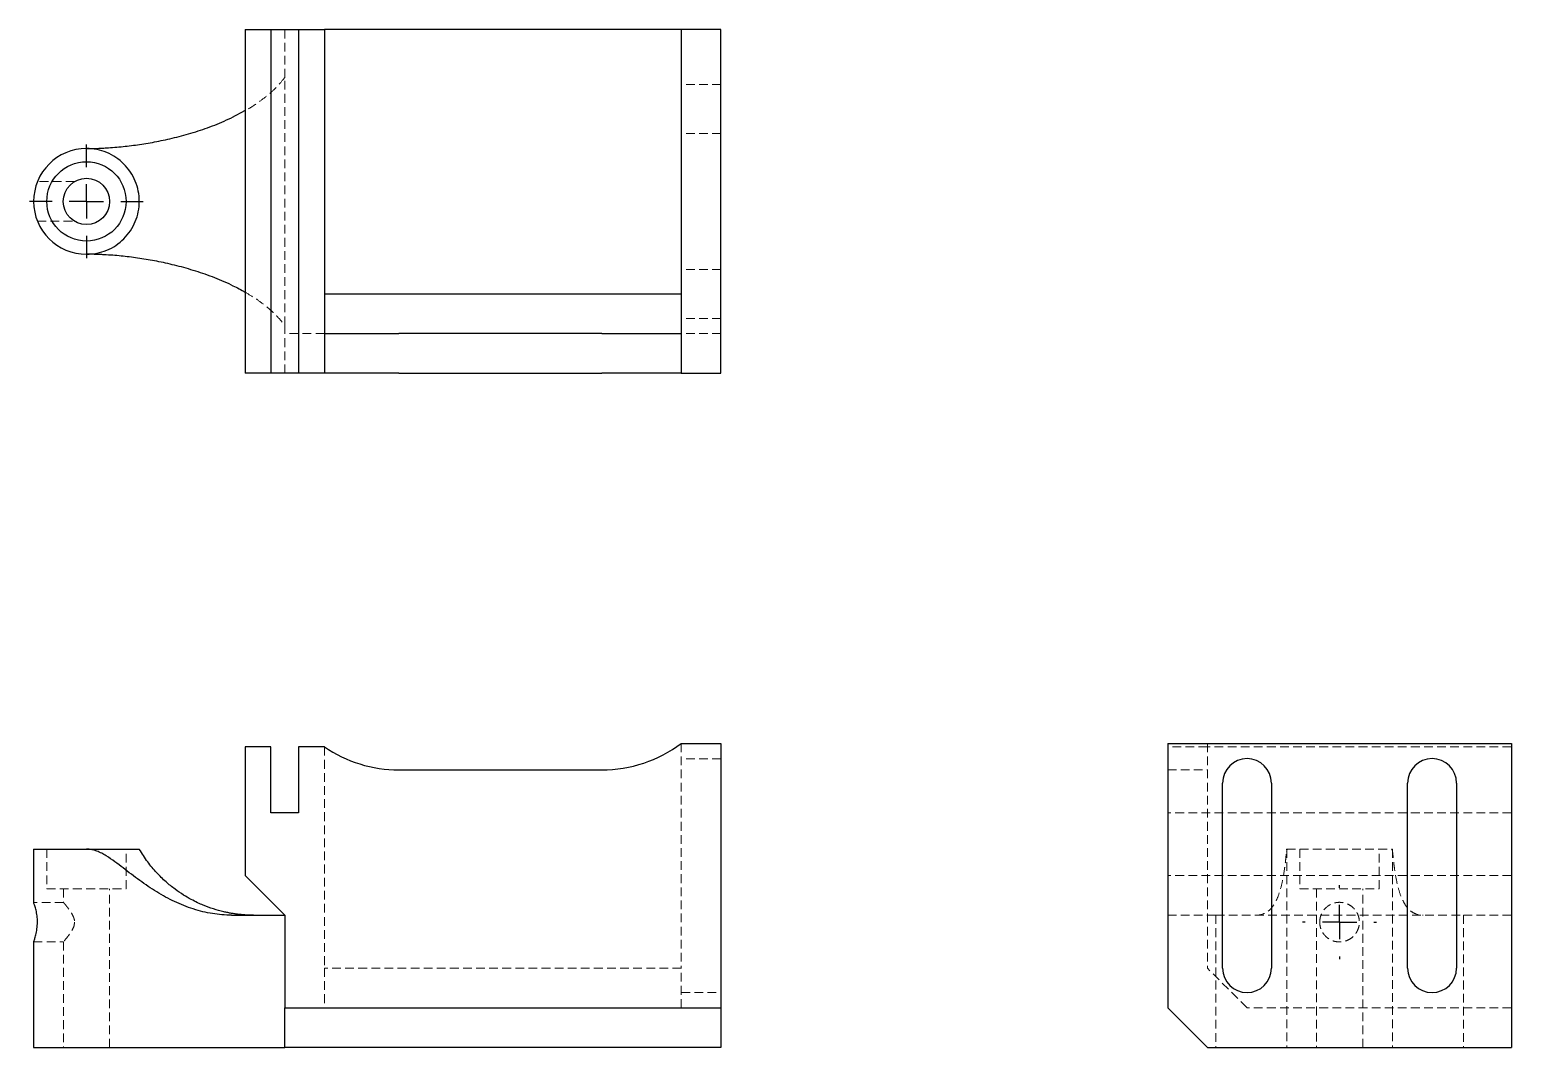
# Model space of a CAD drawing. Header units: millimetres. Extents: x 32 to 248, y 35 to 183.
import ezdxf

# ---------------------------------------------------------------- set-up
doc = ezdxf.new("R2010")
doc.units = ezdxf.units.MM
doc.linetypes.add('HIDDEN', pattern=[1.905, 1.27, -0.635])
doc.layers.add('10', color=7, linetype='Continuous')

# ---------------------------------------------------------------- blocks, each defined once
blk = doc.blocks.new('SW_CENTERMARKSYMBOL_0')
at = {"layer": '10', "color": 0}
for p, q in [((0, 5), (0, 8.27)), ((0, 0), (0, 2.5)), ((-5, 0), (-8.27, 0)), ((0, 0), (-2.5, 0)), ((0, 0), (0, -2.5)), ((0, 0), (2.5, 0)), ((5, 0), (8.27, 0)), ((0, -5), (0, -8.27))]:
    blk.add_line(p, q, dxfattribs=at)
blk = doc.blocks.new('SW_CENTERMARKSYMBOL_1')
at = {"layer": '10', "color": 0}
for p, q in [((0, 5), (0, 5.38)), ((0, 0), (0, 2.5)), ((-5, 0), (-5.38, 0)), ((0, 0), (-2.5, 0)), ((0, 0), (0, -2.5)), ((0, 0), (2.5, 0)), ((5, 0), (5.38, 0)), ((0, -5), (0, -5.38))]:
    blk.add_line(p, q, dxfattribs=at)

msp = doc.modelspace()

# ---------------------------------------------------------------- linework, layer by layer
at = {"color": 7, "linetype": 'Continuous', "lineweight": 25}
for p, q in [((63.77, 183), (63.77, 133)), ((63.77, 183), (67.52, 183)), ((67.52, 183), (67.52, 133)), ((67.52, 183), (71.56, 183)), ((71.56, 183), (71.56, 133)), ((71.56, 183), (75.31, 183)), ((75.31, 183), (75.31, 138.77)), ((127.23, 183), (75.31, 183)), ((127.23, 183), (127.23, 138.77)), ((133, 183), (127.23, 183)), ((133, 133), (133, 183)), ((63.77, 171.21), (61.78, 170.17)), ((75.31, 144.54), (127.23, 144.54)), ((75.31, 138.77), (75.31, 133)), ((75.31, 138.77), (86.15, 138.77)), ((115.69, 138.77), (86.15, 138.77)), ((115.69, 138.77), (127.23, 138.77)), ((127.23, 138.77), (127.23, 133)), ((67.52, 133), (63.77, 133)), ((71.56, 133), (67.52, 133)), ((75.31, 133), (71.56, 133)), ((86.15, 133), (75.31, 133)), ((86.15, 133), (115.69, 133)), ((127.23, 133), (115.69, 133)), ((127.23, 133), (133, 133)), ((63.77, 78.62), (63.77, 59.88)), ((67.52, 78.62), (63.77, 78.62)), ((67.52, 69), (67.52, 78.62)), ((75.31, 78.62), (71.56, 78.62)), ((71.56, 78.62), (71.56, 69)), ((127.23, 79.12), (133, 79.12)), ((133, 79.12), (133, 40.65)), ((198, 79.12), (248, 79.12)), ((198, 79.12), (198, 40.65)), ((248, 79.12), (248, 34.88)), ((86.15, 75.27), (115.69, 75.27)), ((205.98, 46.42), (205.98, 73.35)), ((213.1, 73.35), (213.1, 46.42)), ((232.9, 46.42), (232.9, 73.35)), ((240.02, 73.35), (240.02, 46.42)), ((71.56, 69), (67.52, 69)), ((33, 63.73), (33, 55.96)), ((33, 63.73), (40.69, 63.73)), ((63.77, 59.88), (69.54, 54.12)), ((69.54, 54.12), (69.54, 40.65)), ((33, 50.26), (33, 34.88)), ((69.54, 40.65), (133, 40.65)), ((69.54, 34.88), (69.54, 40.65)), ((133, 40.65), (133, 34.88)), ((198, 40.65), (203.77, 34.88)), ((33, 34.88), (40.69, 34.88)), ((133, 34.88), (69.54, 34.88)), ((203.77, 34.88), (248, 34.88))]:
    msp.add_line(p, q, dxfattribs=at)
at = {"color": 7, "linetype": 'HIDDEN', "lineweight": 18}
for p, q in [((69.54, 183), (69.54, 176.02)), ((69.54, 139.98), (69.54, 176.02)), ((133, 175.02), (127.23, 175.02)), ((133, 167.9), (127.23, 167.9)), ((38.96, 160.88), (33.56, 160.88)), ((33.56, 155.12), (38.96, 155.12)), ((133, 148.1), (127.23, 148.1)), ((133, 140.98), (127.23, 140.98)), ((69.54, 139.98), (69.54, 133)), ((75.31, 138.77), (69.54, 138.77)), ((133, 138.77), (127.23, 138.77)), ((75.31, 78.62), (75.31, 46.42)), ((127.23, 79.12), (127.23, 46.42)), ((203.77, 78.62), (198, 78.62)), ((203.77, 79.12), (203.77, 46.42)), ((248, 78.62), (203.77, 78.62)), ((133, 76.9), (127.23, 76.9)), ((198, 75.27), (203.77, 75.27)), ((248, 69), (198, 69)), ((34.92, 63.73), (34.92, 57.96)), ((40.69, 63.73), (41.52, 63.64)), ((46.46, 57.96), (46.46, 63.73)), ((215.44, 63.73), (215.27, 63.46)), ((215.31, 63.73), (215.31, 34.88)), ((217.23, 63.73), (217.23, 57.96)), ((228.77, 57.96), (228.77, 63.73)), ((230.73, 63.45), (230.56, 63.73)), ((230.69, 63.73), (230.69, 34.88)), ((248, 59.88), (198, 59.88)), ((34.92, 57.96), (40.69, 57.96)), ((37.33, 57.96), (37.33, 55.97)), ((40.69, 57.96), (46.46, 57.96)), ((44.06, 34.88), (44.06, 57.96)), ((217.23, 57.96), (228.77, 57.96)), ((219.63, 57.96), (219.63, 34.88)), ((226.37, 34.88), (226.37, 57.96)), ((37.35, 55.99), (33, 55.99)), ((204.98, 54.12), (198, 54.12)), ((204.98, 54.12), (241.02, 54.12)), ((204.98, 54.12), (204.98, 34.88)), ((248, 54.12), (241.02, 54.12)), ((241.02, 54.12), (241.02, 34.88)), ((33, 50.23), (37.35, 50.23)), ((37.33, 50.25), (37.33, 34.88)), ((127.23, 46.42), (75.31, 46.42)), ((75.31, 46.42), (75.31, 40.65)), ((127.23, 40.65), (127.23, 46.42)), ((209.54, 40.65), (203.77, 46.42)), ((127.23, 42.87), (133, 42.87)), ((248, 40.65), (209.54, 40.65))]:
    msp.add_line(p, q, dxfattribs=at)
at = {"color": 7, "linetype": 'HIDDEN', "lineweight": 18, "flags": 128}
for points in [[(75.31, 78.62), (75.31, 78.62)], [(127.23, 79.12), (127.23, 79.12)], [(86.15, 75.27), (86.15, 75.27)], [(115.69, 75.27), (115.69, 75.27)]]:
    msp.add_lwpolyline(points, dxfattribs=at)
at = {"color": 7, "linetype": 'Continuous', "lineweight": 25}
for radius in [5.77, 3.37]:
    msp.add_circle((40.69, 158), radius, dxfattribs=at)
for centre, radius, start, end in [((40.69, 158), 7.69, 90, 270), ((86.15, 94.5), 19.23, 235.6859, 270), ((115.69, 94.5), 19.23, 270, 306.8699), ((209.54, 73.35), 3.56, 0, 180), ((236.46, 73.35), 3.56, 0, 180), ((209.54, 46.42), 3.56, 180, 0), ((236.46, 46.42), 3.56, 180, 0)]:
    msp.add_arc(centre, radius, start, end, dxfattribs=at)
at = {"color": 7, "linetype": 'HIDDEN', "lineweight": 18}
for points, knots in [([(69.54, 176.02), (69.18, 175.58), (68.46, 174.69), (67.16, 173.51), (65.62, 172.34), (64.47, 171.57), (63.79, 171.22), (63.77, 171.21)], [0, 0, 0, 0, 0.2229436, 0.4542357, 0.6946644, 0.9897733, 1, 1, 1, 1]), ([(63.77, 144.79), (64.24, 144.51), (65.24, 143.93), (66.75, 142.83), (68.25, 141.54), (69.11, 140.5), (69.54, 139.98)], [0, 0, 0, 0, 0.216924, 0.460789, 0.736324, 1, 1, 1, 1]), ([(210.83, 54.12), (211.27, 54.12), (211.66, 54.2), (212.36, 54.5), (212.68, 54.73), (213.1, 55.17), (213.24, 55.34), (213.49, 55.7), (213.6, 55.89), (213.93, 56.52), (214.12, 56.99), (214.45, 58.02), (214.59, 58.59), (214.83, 59.77), (214.93, 60.38), (215.06, 61.3), (215.1, 61.61), (215.16, 62.2), (215.19, 62.49), (215.23, 62.89), (215.24, 63.01), (215.27, 63.24), (215.27, 63.35), (215.3, 63.62), (215.31, 63.73), (215.31, 63.73)], [0, 0, 0, 0, 0.125, 0.125, 0.25, 0.25, 0.3125, 0.3125, 0.375, 0.375, 0.5, 0.5, 0.625, 0.625, 0.75, 0.75, 0.8125, 0.8125, 0.875, 0.875, 0.90625, 0.90625, 0.9375, 0.9375, 1, 1, 1, 1]), ([(215.31, 63.73), (215.31, 63.73), (215.51, 63.73), (216.28, 63.73), (216.85, 63.73), (218.27, 63.73), (219.13, 63.73), (220.99, 63.73), (221.99, 63.73), (224.01, 63.73), (225.01, 63.73), (226.87, 63.73), (227.73, 63.73), (229.15, 63.73), (229.72, 63.73), (230.49, 63.73), (230.69, 63.73), (230.69, 63.73)], [0, 0, 0, 0, 0.125, 0.125, 0.25, 0.25, 0.375, 0.375, 0.5, 0.5, 0.625, 0.625, 0.75, 0.75, 0.875, 0.875, 1, 1, 1, 1]), ([(230.69, 63.73), (230.69, 63.73), (230.7, 63.62), (230.72, 63.35), (230.73, 63.25), (230.76, 63.02), (230.77, 62.89), (230.81, 62.5), (230.84, 62.21), (230.9, 61.62), (230.94, 61.31), (231.07, 60.39), (231.17, 59.77), (231.41, 58.59), (231.55, 58.03), (231.88, 57), (232.07, 56.53), (232.4, 55.9), (232.51, 55.7), (232.76, 55.34), (232.9, 55.17), (233.32, 54.73), (233.63, 54.5), (234.34, 54.2), (234.73, 54.12), (235.17, 54.12)], [0, 0, 0, 0, 0.0625, 0.0625, 0.09375, 0.09375, 0.125, 0.125, 0.1875, 0.1875, 0.25, 0.25, 0.375, 0.375, 0.5, 0.5, 0.625, 0.625, 0.6875, 0.6875, 0.75, 0.75, 0.875, 0.875, 1, 1, 1, 1]), ([(37.35, 55.97), (37.35, 55.97), (37.33, 55.99), (37.5, 55.8), (37.77, 55.47), (38.08, 55.07), (38.43, 54.58), (38.78, 53.99), (38.95, 53.44), (38.96, 53.18), (38.96, 53.11)], [0, 0, 0, 0, 0.079389, 0.231741, 0.395888, 0.517964, 0.643548, 0.83914, 0.959676, 1, 1, 1, 1]), ([(220.12, 53.11), (220.12, 52.9), (220.14, 52.71), (220.22, 52.32), (220.27, 52.15), (220.42, 51.81), (220.5, 51.66), (220.7, 51.36), (220.81, 51.23), (221.06, 50.97), (221.19, 50.85), (221.5, 50.64), (221.66, 50.55), (222.01, 50.39), (222.2, 50.33), (222.59, 50.25), (222.79, 50.23), (223.2, 50.23), (223.4, 50.25), (223.79, 50.33), (223.98, 50.39), (224.34, 50.55), (224.5, 50.64), (224.8, 50.85), (224.94, 50.97), (225.19, 51.22), (225.3, 51.36), (225.5, 51.66), (225.58, 51.81), (225.72, 52.14), (225.78, 52.32), (225.86, 52.7), (225.88, 52.91), (225.88, 53.32), (225.86, 53.52), (225.78, 53.9), (225.73, 54.07), (225.58, 54.41), (225.5, 54.56), (225.3, 54.86), (225.19, 54.99), (224.94, 55.25), (224.81, 55.37), (224.5, 55.58), (224.34, 55.67), (223.99, 55.83), (223.8, 55.89), (223.41, 55.97), (223.21, 55.99), (222.8, 56), (222.6, 55.97), (222.21, 55.89), (222.02, 55.83), (221.66, 55.67), (221.5, 55.58), (221.2, 55.37), (221.06, 55.25), (220.81, 55), (220.7, 54.86), (220.5, 54.57), (220.42, 54.41), (220.28, 54.08), (220.22, 53.9), (220.14, 53.52), (220.12, 53.32), (220.12, 53.11)], [0, 0, 0, 0, 0.03125, 0.03125, 0.0625, 0.0625, 0.09375, 0.09375, 0.125, 0.125, 0.15625, 0.15625, 0.1875, 0.1875, 0.21875, 0.21875, 0.25, 0.25, 0.28125, 0.28125, 0.3125, 0.3125, 0.34375, 0.34375, 0.375, 0.375, 0.40625, 0.40625, 0.4375, 0.4375, 0.46875, 0.46875, 0.5, 0.5, 0.53125, 0.53125, 0.5625, 0.5625, 0.59375, 0.59375, 0.625, 0.625, 0.65625, 0.65625, 0.6875, 0.6875, 0.71875, 0.71875, 0.75, 0.75, 0.78125, 0.78125, 0.8125, 0.8125, 0.84375, 0.84375, 0.875, 0.875, 0.90625, 0.90625, 0.9375, 0.9375, 0.96875, 0.96875, 1, 1, 1, 1]), ([(38.96, 53.11), (38.94, 52.92), (38.89, 52.45), (38.57, 51.87), (38.23, 51.35), (37.86, 50.87), (37.53, 50.47), (37.33, 50.23), (37.35, 50.25), (37.35, 50.25)], [0, 0, 0, 0, 0.119315, 0.289354, 0.417384, 0.549101, 0.750075, 0.914456, 1, 1, 1, 1])]:
    msp.add_open_spline(points, degree=3, knots=knots, dxfattribs=at)
at = {"color": 7, "linetype": 'Continuous', "lineweight": 25}
for points, knots in [([(40.69, 165.69), (41.21, 165.69), (41.71, 165.7), (42.43, 165.72), (42.67, 165.73), (43.12, 165.76), (43.34, 165.77), (43.99, 165.81), (44.4, 165.84), (45.22, 165.9), (45.62, 165.94), (46.82, 166.07), (47.62, 166.17), (49.24, 166.41), (50.06, 166.55), (51.75, 166.88), (52.61, 167.07), (53.95, 167.4), (54.4, 167.51), (55.31, 167.76), (55.77, 167.9), (57.16, 168.32), (58.08, 168.63), (59.93, 169.34), (60.86, 169.73), (61.78, 170.17)], [0, 0, 0, 0, 0.0625, 0.0625, 0.09375, 0.09375, 0.125, 0.125, 0.1875, 0.1875, 0.25, 0.25, 0.375, 0.375, 0.5, 0.5, 0.625, 0.625, 0.6875, 0.6875, 0.75, 0.75, 0.875, 0.875, 1, 1, 1, 1]), ([(40.69, 150.31), (41.7, 150.31), (42.71, 150.51), (44.57, 151.28), (45.42, 151.85), (46.84, 153.27), (47.41, 154.13), (48.18, 155.99), (48.38, 156.99), (48.38, 159.01), (48.18, 160.01), (47.41, 161.87), (46.84, 162.73), (45.42, 164.15), (44.57, 164.72), (42.71, 165.49), (41.7, 165.69), (40.69, 165.69)], [0, 0, 0, 0, 0.125, 0.125, 0.25, 0.25, 0.375, 0.375, 0.5, 0.5, 0.625, 0.625, 0.75, 0.75, 0.875, 0.875, 1, 1, 1, 1]), ([(61.78, 145.83), (60.86, 146.27), (59.94, 146.66), (58.09, 147.36), (57.16, 147.68), (55.77, 148.1), (55.31, 148.24), (54.4, 148.49), (53.95, 148.6), (52.63, 148.93), (51.76, 149.12), (50.08, 149.45), (49.25, 149.59), (47.62, 149.83), (46.83, 149.93), (45.63, 150.06), (45.23, 150.1), (44.41, 150.16), (44, 150.19), (43.35, 150.23), (43.13, 150.24), (42.68, 150.27), (42.44, 150.27), (41.72, 150.3), (41.21, 150.31), (40.69, 150.31)], [0, 0, 0, 0, 0.125, 0.125, 0.25, 0.25, 0.3125, 0.3125, 0.375, 0.375, 0.5, 0.5, 0.625, 0.625, 0.75, 0.75, 0.8125, 0.8125, 0.875, 0.875, 0.90625, 0.90625, 0.9375, 0.9375, 1, 1, 1, 1]), ([(61.78, 145.83), (62.38, 145.55), (63.05, 145.23), (63.69, 144.84), (63.77, 144.79)], [0, 0, 0, 0, 0.87888, 1, 1, 1, 1]), ([(61.78, 54.12), (60.86, 54.12), (59.94, 54.2), (58.09, 54.5), (57.16, 54.73), (55.77, 55.17), (55.31, 55.34), (54.4, 55.7), (53.95, 55.89), (52.63, 56.52), (51.76, 56.99), (50.08, 58.02), (49.25, 58.59), (47.62, 59.77), (46.83, 60.38), (45.63, 61.3), (45.23, 61.61), (44.41, 62.2), (44, 62.49), (43.35, 62.89), (43.13, 63.01), (42.68, 63.24), (42.44, 63.35), (41.72, 63.62), (41.21, 63.73), (40.69, 63.73)], [0, 0, 0, 0, 0.125, 0.125, 0.25, 0.25, 0.3125, 0.3125, 0.375, 0.375, 0.5, 0.5, 0.625, 0.625, 0.75, 0.75, 0.8125, 0.8125, 0.875, 0.875, 0.90625, 0.90625, 0.9375, 0.9375, 1, 1, 1, 1]), ([(40.69, 63.73), (41.12, 63.73), (41.99, 63.73), (43.24, 63.73), (44.44, 63.73), (45.52, 63.73), (46.47, 63.73), (47.25, 63.73), (47.85, 63.73), (48.22, 63.73), (48.4, 63.73), (48.37, 63.73), (48.36, 63.73)], [0, 0, 0, 0, 0.10603, 0.215134, 0.321167, 0.430257, 0.536435, 0.645715, 0.751633, 0.860653, 0.966312, 1, 1, 1, 1]), ([(65, 54.12), (64.7, 54.12), (64.15, 54.13), (63.42, 54.18), (62.82, 54.24), (62.31, 54.31), (61.79, 54.39), (61.24, 54.49), (60.36, 54.68), (59.16, 55.01), (57.89, 55.48), (56.81, 55.95), (55.85, 56.44), (54.74, 57.08), (53.51, 57.93), (52.2, 58.99), (50.86, 60.31), (49.53, 61.89), (48.78, 63.1), (48.38, 63.73)], [0, 0, 0, 0, 0.044142, 0.082682, 0.108786, 0.133758, 0.160063, 0.187709, 0.216522, 0.295545, 0.3733, 0.417748, 0.47089, 0.534636, 0.608832, 0.693155, 0.787056, 0.889712, 1, 1, 1, 1]), ([(33.01, 50.26), (33.01, 50.25), (32.99, 50.2), (33.08, 50.43), (33.24, 50.91), (33.43, 51.66), (33.54, 52.45), (33.57, 53.25), (33.52, 54.04), (33.36, 54.88), (33.16, 55.54), (33.02, 55.95), (33.01, 55.96), (33.01, 55.96)], [0, 0, 0, 0, 0.0263917, 0.1265542, 0.2282234, 0.3358456, 0.4457734, 0.5002849, 0.6024123, 0.704358, 0.8109294, 0.9210556, 1, 1, 1, 1])]:
    msp.add_open_spline(points, degree=3, knots=knots, dxfattribs=at)
for points in [[(61.78, 54.12), (65.01, 54.12), (67.76, 54.12), (69.54, 54.12)], [(40.69, 34.88), (50.58, 34.88), (64.26, 34.88), (69.54, 34.88)]]:
    msp.add_open_spline(points, degree=3, dxfattribs=at)

# ---------------------------------------------------------------- block references
at = {"layer": '10'}
for name, p in [('SW_CENTERMARKSYMBOL_0', (40.69, 158)), ('SW_CENTERMARKSYMBOL_1', (223, 53.11))]:
    msp.add_blockref(name, p, dxfattribs=at)

doc.saveas('drawing.dxf')
